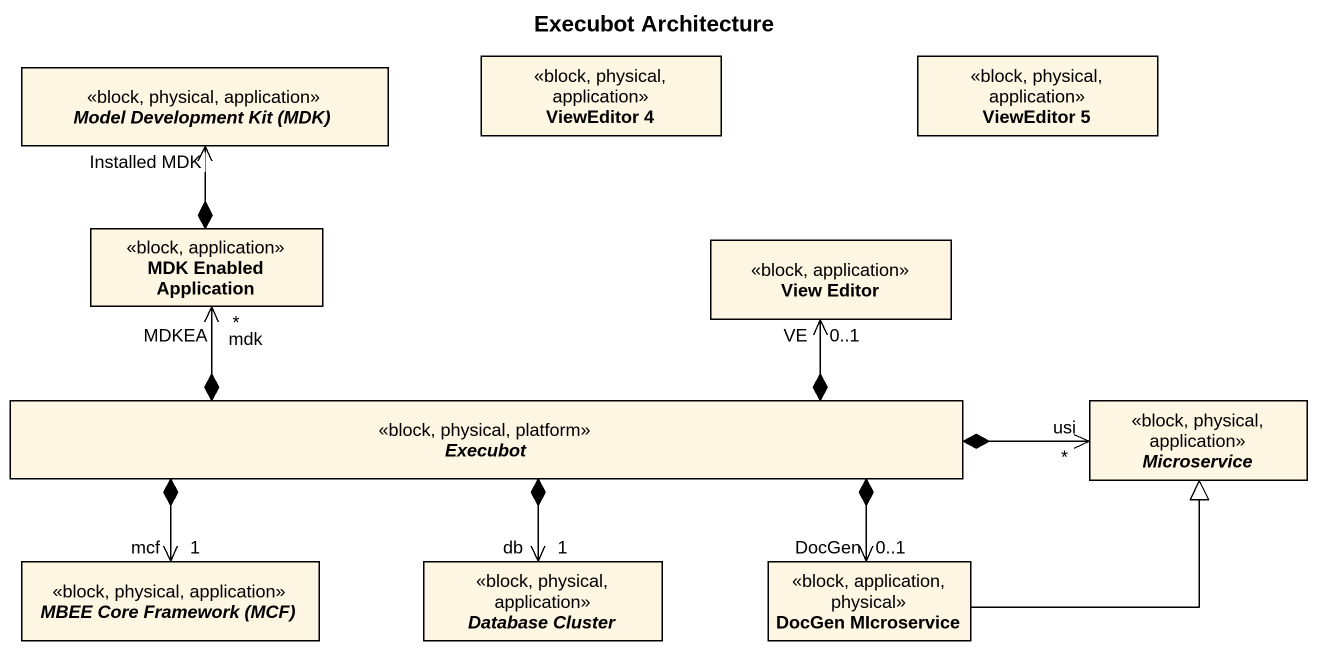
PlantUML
@startuml
title Execubot Architecture
hide circle
hide empty members
abstract class "Model Development Kit (MDK)" as Model_Development_Kit_MDK <<block, physical, application>>
class "ViewEditor 4" as ViewEditor_4 <<block, physical, application>>
class "ViewEditor 5" as ViewEditor_5 <<block, physical, application>>
class "MDK Enabled Application" as MDK_Enabled_Application <<block, application>>
class "View Editor" as View_Editor <<block, application>>
abstract class Execubot <<block, physical, platform>>
abstract class Microservice <<block, physical, application>>
abstract class "MBEE Core Framework (MCF)" as MBEE_Core_Framework_MCF <<block, physical, application>>
abstract class "Database Cluster" as Database_Cluster <<block, physical, application>>
class "DocGen MIcroservice" as DocGen_MIcroservice <<block, application, physical>>
MDK_Enabled_Application *-up-> "Installed MDK" Model_Development_Kit_MDK
Execubot *-up-> "*\nMDKEA" MDK_Enabled_Application : mdk
Execubot *-right-> "VE\n0..1" View_Editor
Execubot *-right-> "usi\n*" Microservice
Execubot *-left-> "mcf\n1" MBEE_Core_Framework_MCF
Execubot *--> "db\n1" Database_Cluster
Execubot *-right-> "DocGen\n0..1" DocGen_MIcroservice
DocGen_MIcroservice -right-|> Microservice
@enduml
